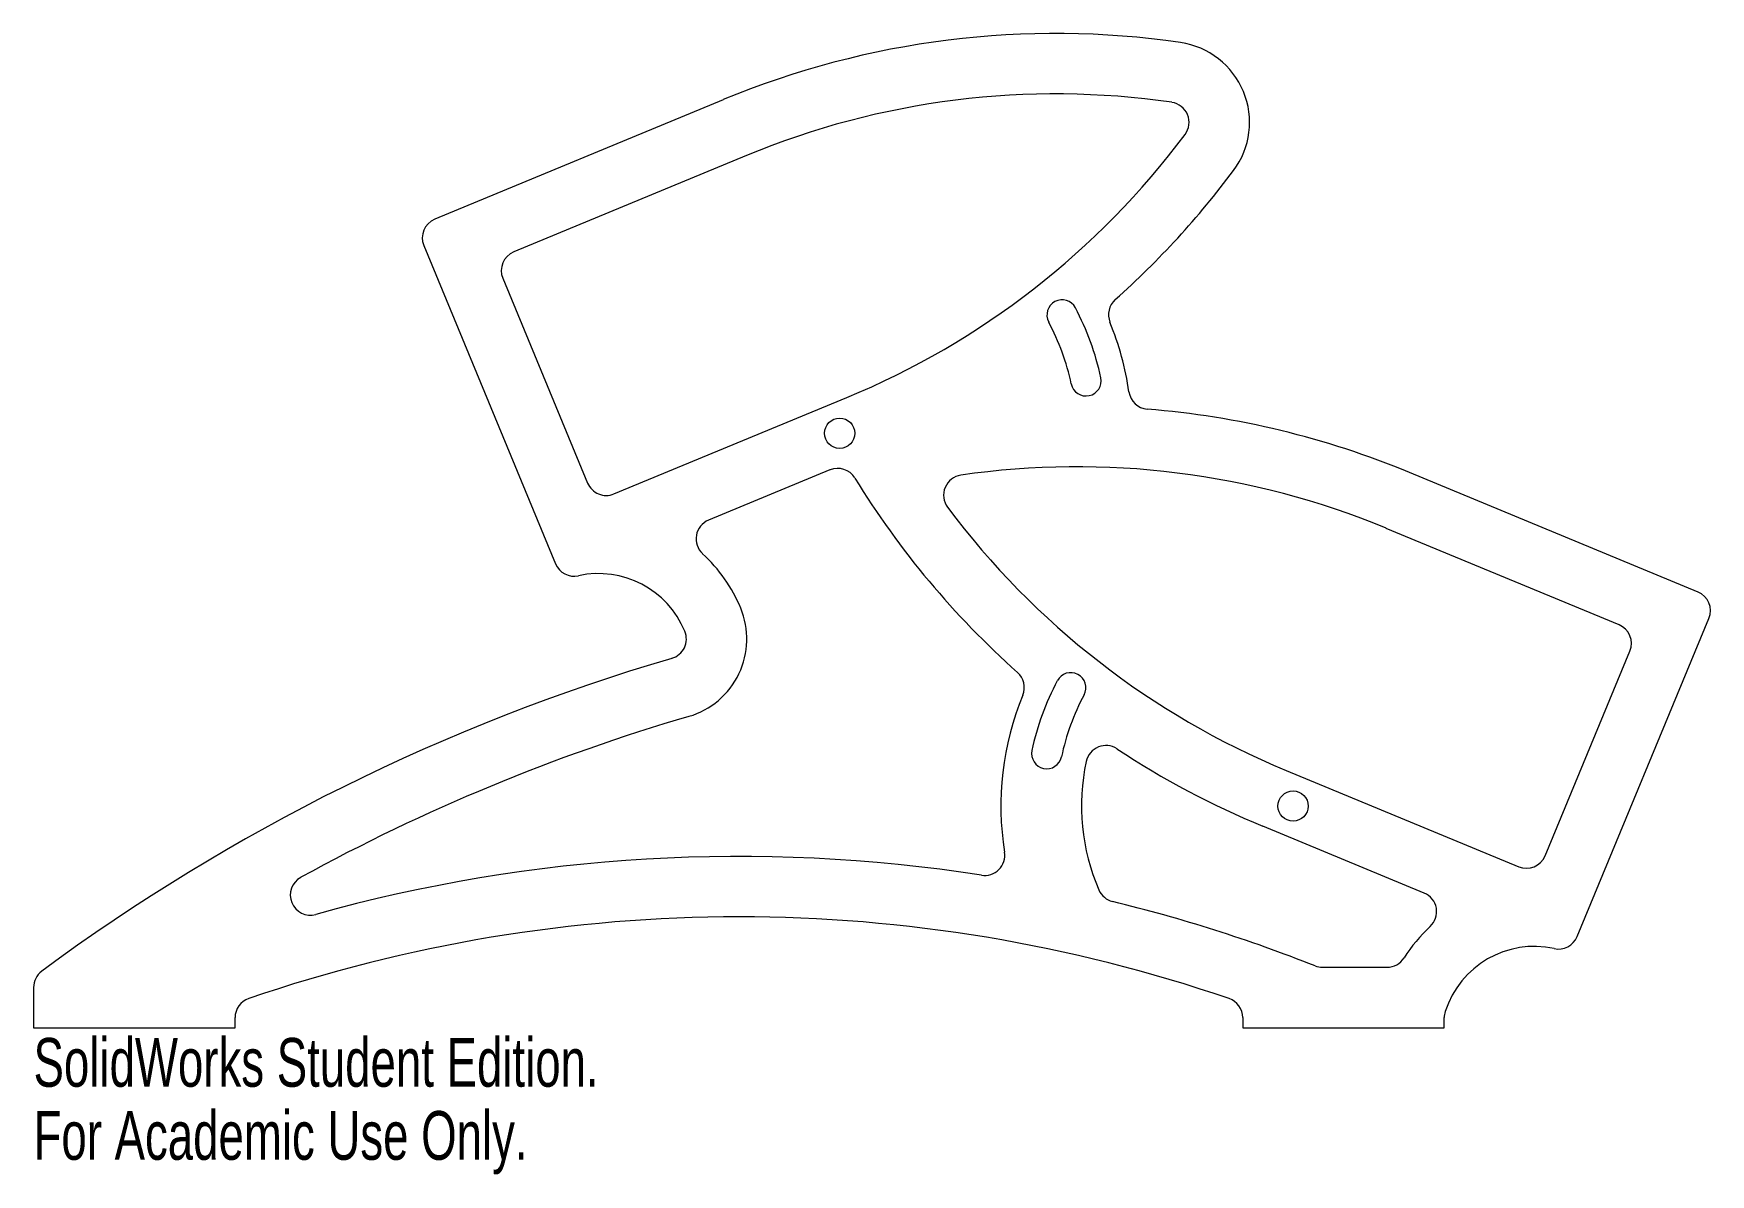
# Model space of a CAD drawing. Header units: millimetres. Extents: x 0 to 166, y -15 to 99.
import ezdxf

# ---------------------------------------------------------------- set-up
doc = ezdxf.new("R2010")
doc.units = ezdxf.units.MM
doc.styles.add('SLDTEXTSTYLE0', font='TXT', dxfattribs={"width": 0.7})

msp = doc.modelspace()

# ---------------------------------------------------------------- linework, layer by layer
at = {"color": 7, "linetype": 'Continuous', "lineweight": 15}
for p, q in [((68.45, 92.1), (39.81, 80.24)), ((70.75, 86.56), (47.65, 76.99)), ((38.73, 77.62), (51.81, 46.05)), ((46.57, 74.38), (54.99, 54.05)), ((57.6, 52.97), (80.7, 62.54)), ((79.04, 55.36), (66.99, 50.36)), ((165.19, 43.24), (136.55, 55.1)), ((157.35, 39.99), (134.25, 49.56)), ((153.19, 9.05), (166.27, 40.62)), ((150.01, 17.05), (158.43, 37.38)), ((124.3, 25.54), (147.4, 15.97)), ((138.01, 13.36), (122, 19.99)), ((127.92, 6), (134.32, 6)), ((0, 3.99), (0, 0)), ((0, 0), (20, 0)), ((20, 0), (20, 1)), ((120, 1), (120, 0)), ((120, 0), (140, 0)), ((140, 0), (140, 1))]:
    msp.add_line(p, q, dxfattribs=at)
for centre in [(80, 59), (125, 22)]:
    msp.add_circle(centre, 1.5, dxfattribs=at)
for centre, radius, start, end in [((101.45, 12.44), 86.23, 81.7475, 112.5), ((112.68, 89.85), 8, 323.2525, 81.7475), ((101.45, 12.44), 80.23, 81.7475, 112.5), ((112.68, 89.85), 2, 323.2525, 81.7475), ((50, 136.66), 80.23, 292.5, 323.2525), ((50, 136.66), 86.23, 311.6896, 323.2525), ((40.58, 78.39), 2, 112.5, 202.5), ((48.42, 75.14), 2, 112.5, 202.5), ((102.07, 70.74), 1.5, 28, 208), ((108.68, 70.77), 2, 131.6896, 202.3193), ((80, 59), 23.5, 12, 28), ((80, 59), 26.5, 12, 28), ((80, 59), 29, 8.1138, 22.3193), ((104.45, 64.2), 1.5, 192, 12), ((110.69, 63.38), 2, 188.1138, 265.3573), ((103.55, -24.56), 86.23, 67.5, 85.3573), ((79.81, 53.51), 2, 31.5386, 112.5), ((103.55, -24.56), 80.23, 67.5, 98.2525), ((56.84, 54.82), 2, 202.5, 292.5), ((155, 99.66), 86.23, 211.5386, 228.3104), ((92.32, 52.85), 2, 98.2525, 216.7475), ((155, 99.66), 80.23, 216.7475, 247.5), ((67.75, 48.52), 2, 112.5, 227.4238), ((56.06, 35.79), 15.28, 22.5, 47.4238), ((53.66, 46.81), 2, 202.5, 282.2904), ((56.06, 35.79), 9.28, 22.5, 102.2904), ((62.79, 38.58), 8, 286.3526, 22.5), ((164.42, 41.39), 2, 337.5, 67.5), ((156.58, 38.14), 2, 337.5, 67.5), ((62.79, 38.58), 2, 286.3526, 22.5), ((119.66, -155.25), 200, 106.3526, 126.4594), ((96.32, 33.77), 2, 337.6807, 48.3104), ((102.93, 33.74), 1.5, 332, 152), ((125, 22), 26.5, 152, 168), ((125, 22), 29, 157.6807, 189.0827), ((125, 22), 23.5, 152, 168), ((119.66, -155.25), 194, 106.3526, 118.6922), ((100.55, 27.2), 1.5, 168, 348), ((106.43, 26.01), 2, 56.5942, 167.8286), ((155, 99.66), 86.23, 236.5942, 247.5), ((125, 22), 21, 167.8286, 203.3419), ((70, -139), 156, 81.1204, 105.6108), ((94.39, 17.11), 2, 261.1204, 9.0827), ((148.16, 17.82), 2, 247.5, 337.5), ((27.48, 13.17), 2, 118.6922, 285.6108), ((107.56, 14.47), 2, 203.3419, 256.2498), ((137.25, 11.52), 2, 312.5762, 67.5), ((70, -139), 156, 68.4941, 76.2498), ((70, -139), 150, 71.0754, 108.9246), ((148.94, -1.21), 15.28, 132.5762, 147.7934), ((151.34, 9.81), 2, 257.7096, 337.5), ((134.32, 8), 2, 270, 327.7934), ((148.94, -1.21), 9.28, 77.7096, 162.3229), ((2, 3.99), 2, 126.4594, 180), ((127.92, 8), 2, 248.4941, 270), ((22, 1), 2, 108.9246, 180), ((118, 1), 2, 0, 71.0754), ((142, 1), 2, 162.3229, 180)]:
    msp.add_arc(centre, radius, start, end, dxfattribs=at)

# ---------------------------------------------------------------- texts
at = {"color": 7, "linetype": 'Continuous', "char_height": 4.8336, "attachment_point": 1, "style": 'SLDTEXTSTYLE0'}
for s, insert in [('SolidWorks Student Edition.', (0, -1.02)), ('For Academic Use Only.', (0, -8.27))]:
    msp.add_mtext(s, dxfattribs=dict(at, insert=insert))

doc.saveas('drawing.dxf')
